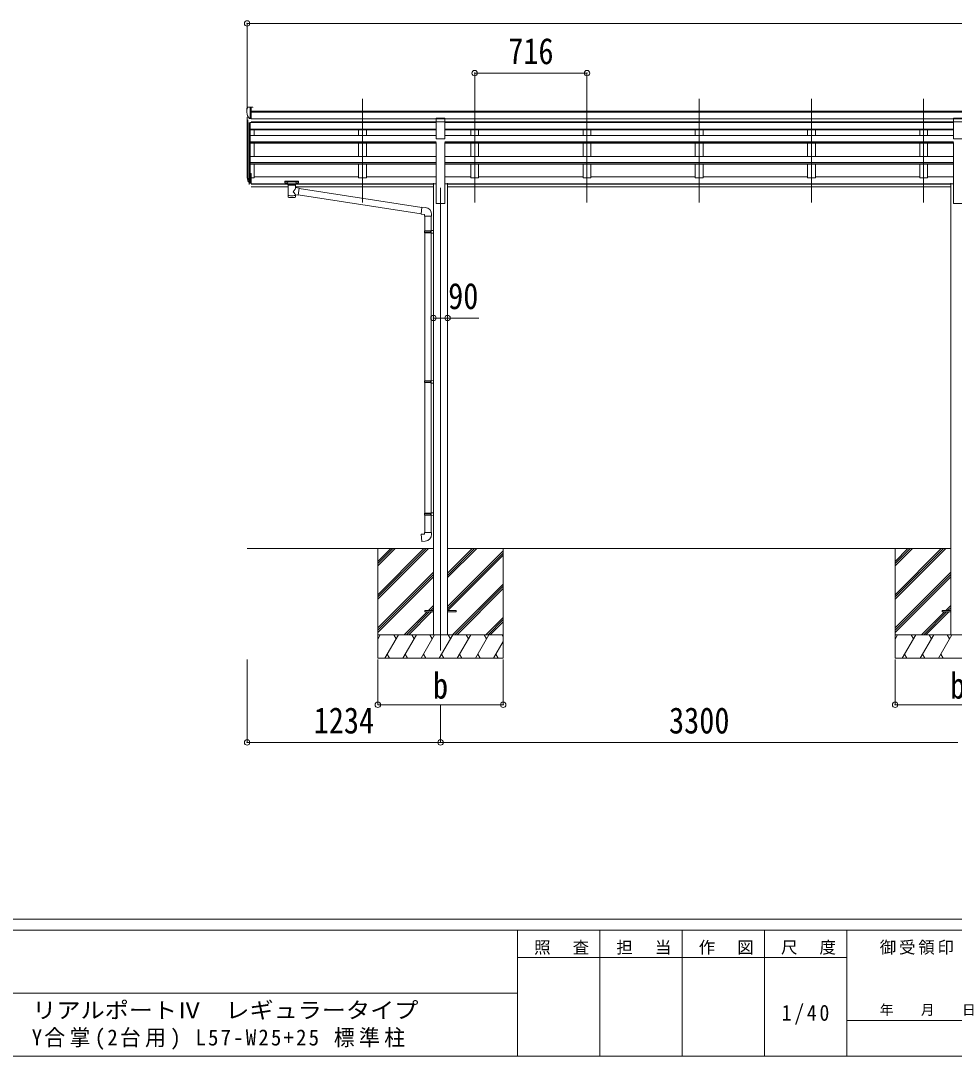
# Model space of a CAD drawing. Units: millimetres at full size. Extents: x -9783 to 33612, y -6828 to 13322.
# Drawn here: x 35 to 5991, y -6828 to -224 of the extents above; entities that cross this region are included whole.
import ezdxf
from ezdxf.enums import TextEntityAlignment as Align

# ---------------------------------------------------------------- set-up
doc = ezdxf.new("R2010")
doc.units = ezdxf.units.MM
doc.header["$LTSCALE"] = 35
doc.header["$PDMODE"] = 32
doc.header["$PDSIZE"] = 35
for name, color, linetype, lineweight in [('0-0_0', 7, 'Continuous', 9), ('0-1_本体', 4, 'Continuous', 9), ('0-2_部品', 7, 'Continuous', 9), ('0-8_PARTS2', 2, 'Continuous', 9), ('0-A_寸法', 6, 'Continuous', 9), ('F-0_240', 7, 'Continuous', 9)]:
    doc.layers.add(name, color=color, linetype=linetype, lineweight=lineweight)
doc.styles.add('ＭＳ ゴシック', font='')
doc.styles.get('ＭＳ ゴシック').set_extended_font_data('MS Gothic')

msp = doc.modelspace()

# ---------------------------------------------------------------- linework, layer by layer
at = {"layer": '0-0_0'}
for p, q in [((1479.81, -3590.31), (2668.61, -3590.31)), ((2313.81, -3590.31), (2313.81, -4290.31)), ((2313.81, -3884.49), (2607.99, -3590.31)), ((2313.81, -3898.63), (2622.13, -3590.31)), ((2313.81, -3912.78), (2636.27, -3590.31)), ((2313.81, -3700.64), (2424.14, -3590.31)), ((2313.81, -3686.5), (2410, -3590.31)), ((2313.81, -3672.36), (2395.85, -3590.31)), ((2759.01, -3775.94), (2944.64, -3590.31)), ((2759.01, -3761.8), (2930.5, -3590.31)), ((2759.01, -3747.66), (2916.35, -3590.31)), ((2759.01, -3590.31), (5968.61, -3590.31)), ((2759.01, -3959.79), (3113.81, -3604.99)), ((2759.01, -3973.93), (3113.81, -3619.14)), ((3113.81, -3590.31), (3113.81, -4290.31)), ((5613.81, -3590.31), (5613.81, -4290.31)), ((5613.81, -3884.49), (5907.99, -3590.31)), ((5613.81, -3898.63), (5922.13, -3590.31)), ((5613.81, -3912.78), (5936.27, -3590.31)), ((5613.81, -3700.64), (5724.14, -3590.31)), ((5613.81, -3686.5), (5710, -3590.31)), ((5613.81, -3672.36), (5695.85, -3590.31)), ((2761.27, -3985.81), (3113.81, -3633.28)), ((2313.81, -4096.62), (2668.61, -3741.83)), ((2313.81, -4110.76), (2668.61, -3755.97)), ((5613.81, -4096.62), (5968.61, -3741.83)), ((5613.81, -4110.76), (5968.61, -3755.97)), ((2313.81, -4124.91), (2668.61, -3770.11)), ((2790.62, -4140.31), (3113.81, -3817.12)), ((5613.81, -4124.91), (5968.61, -3770.11)), ((2804.76, -4140.31), (3113.81, -3831.27)), ((2818.9, -4140.31), (3113.81, -3845.41)), ((2636.75, -3985.81), (2668.61, -3953.96)), ((5936.75, -3985.81), (5968.61, -3953.96)), ((2482.25, -4140.31), (2627.75, -3994.81)), ((2496.39, -4140.31), (2641.89, -3994.81)), ((2510.53, -4140.31), (2656.03, -3994.81)), ((2650.89, -3985.81), (2668.61, -3968.1)), ((2665.03, -3985.81), (2668.61, -3982.24)), ((5782.25, -4140.31), (5927.75, -3994.81)), ((5796.39, -4140.31), (5941.89, -3994.81)), ((5810.53, -4140.31), (5956.03, -3994.81)), ((5950.89, -3985.81), (5968.61, -3968.1)), ((5965.03, -3985.81), (5968.61, -3982.24)), ((3002.75, -4140.31), (3113.81, -4029.26)), ((3016.89, -4140.31), (3113.81, -4043.4)), ((3031.03, -4140.31), (3113.81, -4057.54)), ((3113.81, -4140.31), (2313.81, -4140.31)), ((2313.81, -4167.82), (2329.69, -4140.31)), ((2358.55, -4290.31), (2445.16, -4140.31)), ((2430.16, -4166.29), (2415.16, -4140.31)), ((2474.02, -4290.31), (2560.63, -4140.31)), ((2545.62, -4166.3), (2530.62, -4140.31)), ((2589.49, -4290.31), (2676.1, -4140.31)), ((2661.1, -4166.3), (2646.09, -4140.31)), ((2704.96, -4290.31), (2791.57, -4140.31)), ((2776.57, -4166.3), (2761.56, -4140.31)), ((2820.43, -4290.31), (2907.04, -4140.31)), ((2892.04, -4166.29), (2877.04, -4140.31)), ((2935.9, -4290.31), (3022.51, -4140.31)), ((2992.51, -4140.31), (3007.51, -4166.29)), ((3107.98, -4140.31), (3113.81, -4150.41)), ((6413.81, -4140.31), (5613.81, -4140.31)), ((5613.81, -4167.82), (5629.69, -4140.31)), ((5658.55, -4290.31), (5745.16, -4140.31)), ((5730.16, -4166.29), (5715.16, -4140.31)), ((5774.02, -4290.31), (5860.63, -4140.31)), ((5845.62, -4166.3), (5830.62, -4140.31)), ((5889.49, -4290.31), (5976.1, -4140.31)), ((5961.1, -4166.3), (5946.09, -4140.31)), ((3051.37, -4290.31), (3113.81, -4182.18)), ((2313.81, -4290.31), (3113.81, -4290.31)), ((2373.55, -4264.33), (2388.55, -4290.31)), ((2489.02, -4264.33), (2504.02, -4290.31)), ((2604.49, -4264.33), (2619.49, -4290.31)), ((2719.96, -4264.33), (2734.96, -4290.31)), ((2835.43, -4264.33), (2850.43, -4290.31)), ((2950.9, -4264.33), (2965.9, -4290.31)), ((3066.37, -4264.33), (3081.37, -4290.31)), ((5613.81, -4290.31), (6413.81, -4290.31)), ((5673.55, -4264.33), (5688.55, -4290.31)), ((5789.02, -4264.33), (5804.02, -4290.31)), ((5904.49, -4264.33), (5919.49, -4290.31))]:
    msp.add_line(p, q, dxfattribs=at)
at = {"layer": '0-1_本体'}
for p, q in [((1479.81, -1227.5), (1479.81, -838.52)), ((1484.09, -857.32), (1484.09, -1250.07)), ((1506.31, -801.76), (7221.31, -801.76)), ((1506.31, -807.11), (7221.31, -807.11)), ((1506.31, -850.64), (7221.31, -850.64)), ((1493.81, -872.67), (1493.81, -1268.07)), ((1499.81, -873.14), (1499.81, -1223.64)), ((2686.31, -873.69), (1499.81, -873.69)), ((1499.81, -915.84), (2686.31, -915.84)), ((1499.81, -917.24), (2686.31, -917.24)), ((1499.81, -921.01), (2686.31, -921.01)), ((1506.31, -868.31), (7221.31, -868.31)), ((2686.31, -870.69), (1506.31, -870.69)), ((1524.81, -873.69), (1524.81, -870.69)), ((1524.81, -957.08), (1524.81, -921.01)), ((2190.81, -870.77), (2190.81, -873.07)), ((2190.81, -921.01), (2190.81, -957.08)), ((2240.81, -870.77), (2240.81, -873.07)), ((2240.81, -921.01), (2240.81, -957.08)), ((5986.31, -870.69), (2741.31, -870.69)), ((5986.31, -873.69), (2741.31, -873.69)), ((5986.31, -915.84), (2741.31, -915.84)), ((5986.31, -917.24), (2741.31, -917.24)), ((5986.31, -921.01), (2741.31, -921.01)), ((2906.81, -870.77), (2906.81, -873.07)), ((2906.81, -921.01), (2906.81, -957.08)), ((2956.81, -870.77), (2956.81, -873.07)), ((2956.81, -921.01), (2956.81, -957.08)), ((3622.81, -870.77), (3622.81, -873.6)), ((3622.81, -921.01), (3622.81, -957.08)), ((3672.81, -870.77), (3672.81, -873.6)), ((3672.81, -921.01), (3672.81, -957.08)), ((4338.81, -870.69), (4338.81, -873.69)), ((4338.81, -921.01), (4338.81, -957.08)), ((4388.81, -870.69), (4388.81, -873.69)), ((4388.81, -921.01), (4388.81, -957.08)), ((5054.81, -870.69), (5054.81, -873.69)), ((5054.81, -921.01), (5054.81, -957.08)), ((5104.81, -870.69), (5104.81, -873.69)), ((5104.81, -921.01), (5104.81, -957.08)), ((5770.81, -870.69), (5770.81, -873.69)), ((5770.81, -921.01), (5770.81, -957.08)), ((5820.81, -870.69), (5820.81, -873.69)), ((5820.81, -921.01), (5820.81, -957.08)), ((1499.81, -957.08), (2686.31, -957.08)), ((5986.31, -957.08), (2741.31, -957.08)), ((1499.81, -997.82), (2686.31, -997.82)), ((1499.81, -999.3), (2686.31, -999.3)), ((1499.81, -1006.1), (2686.31, -1006.1)), ((1524.81, -1089.45), (1524.81, -1006.1)), ((2190.81, -1006.1), (2190.81, -1089.15)), ((2240.81, -1006.1), (2240.81, -1089.15)), ((2686.31, -1390.33), (2686.31, -1002.1)), ((5986.31, -997.82), (2741.31, -997.82)), ((5986.31, -999.3), (2741.31, -999.3)), ((2741.31, -1390.33), (2741.31, -1002.1)), ((5986.31, -1006.1), (2741.31, -1006.1)), ((2906.81, -1006.1), (2906.81, -1089.15)), ((2956.81, -1006.1), (2956.81, -1089.15)), ((3622.81, -1006.1), (3622.81, -1089.15)), ((3672.81, -1006.1), (3672.81, -1089.15)), ((4338.81, -1006.1), (4338.81, -1089.45)), ((4388.81, -1006.1), (4388.81, -1089.45)), ((5054.81, -1006.1), (5054.81, -1089.45)), ((5104.81, -1006.1), (5104.81, -1089.45)), ((5770.81, -1006.1), (5770.81, -1089.45)), ((5820.81, -1006.1), (5820.81, -1089.45)), ((5986.31, -1390.33), (5986.31, -1002.1)), ((1499.81, -1089.45), (2686.31, -1089.45)), ((5986.31, -1089.45), (2741.31, -1089.45)), ((1499.81, -1128.66), (2686.31, -1128.66)), ((1499.81, -1130.13), (2686.31, -1130.13)), ((1499.81, -1139.8), (2686.31, -1139.8)), ((1524.81, -1225.87), (1524.81, -1139.8)), ((2190.81, -1139.62), (2190.81, -1225.87)), ((2240.81, -1139.62), (2240.81, -1225.87)), ((5986.31, -1128.66), (2741.31, -1128.66)), ((5986.31, -1130.13), (2741.31, -1130.13)), ((5986.31, -1139.8), (2741.31, -1139.8)), ((2906.81, -1139.62), (2906.81, -1225.87)), ((2956.81, -1139.62), (2956.81, -1225.87)), ((3622.81, -1139.62), (3622.81, -1225.87)), ((3672.81, -1139.62), (3672.81, -1225.87)), ((4338.81, -1139.62), (4338.81, -1225.87)), ((4388.81, -1139.62), (4388.81, -1225.87)), ((5054.81, -1139.62), (5054.81, -1225.87)), ((5104.81, -1139.62), (5104.81, -1225.87)), ((5770.81, -1139.62), (5770.81, -1225.87)), ((5820.81, -1139.62), (5820.81, -1225.87)), ((1524.81, -1225.85), (1506.31, -1225.85)), ((1524.81, -1221.05), (2190.81, -1221.05)), ((2240.81, -1225.85), (2190.81, -1225.85)), ((2686.31, -1221.05), (2240.81, -1221.05)), ((2906.81, -1221.05), (2741.31, -1221.05)), ((2956.81, -1225.85), (2906.81, -1225.85)), ((2956.81, -1221.05), (3622.81, -1221.05)), ((3672.81, -1225.85), (3622.81, -1225.85)), ((3672.81, -1221.05), (4338.81, -1221.05)), ((4388.81, -1225.85), (4338.81, -1225.85)), ((4388.81, -1221.05), (5054.81, -1221.05)), ((5104.81, -1225.85), (5054.81, -1225.85)), ((5770.81, -1221.05), (5104.81, -1221.05)), ((5820.81, -1225.85), (5770.81, -1225.85)), ((5820.81, -1221.05), (5986.31, -1221.05)), ((2668.61, -1265.35), (1506.31, -1265.35)), ((2668.61, -1266.73), (1506.31, -1266.73)), ((1506.31, -1283.91), (1737.81, -1283.91)), ((2668.61, -1283.91), (1791.81, -1283.91)), ((2668.61, -1260.31), (2668.61, -4140.31)), ((2668.61, -1263.95), (2686.31, -1263.95)), ((2741.31, -1263.95), (2759.01, -1263.95)), ((2759.01, -1260.31), (2759.01, -4140.31)), ((5968.61, -1265.35), (2759.01, -1265.35)), ((5968.61, -1266.73), (2759.01, -1266.73)), ((5968.61, -1283.91), (2759.01, -1283.91)), ((5968.61, -1260.31), (5968.61, -4140.31)), ((5968.61, -1263.95), (5986.31, -1263.95)), ((2686.31, -1390.33), (2741.31, -1390.33)), ((5986.31, -1390.33), (6041.31, -1390.33))]:
    msp.add_line(p, q, dxfattribs=at)
at = {"layer": '0-2_部品'}
for p, q in [((1477.81, -785.02), (1477.81, -785.65)), ((1484.72, -776.22), (1480.65, -782.02)), ((1487.81, -775.65), (1485.47, -775.79)), ((1487.81, -775.65), (1506.31, -775.65)), ((1499.81, -848.63), (1499.81, -775.65)), ((1506.31, -775.65), (1516.31, -775.74)), ((1506.31, -847.63), (1506.31, -775.65)), ((1516.31, -777.25), (1516.31, -775.74)), ((1492.18, -846.82), (1482.91, -830.75)), ((1499.81, -848.63), (1494.6, -848.31)), ((1506.31, -847.63), (1499.81, -847.63)), ((2686.31, -845.89), (2741.31, -845.89)), ((2686.31, -977.59), (2686.31, -845.89)), ((2741.31, -977.59), (2741.31, -845.89)), ((5986.31, -845.89), (6041.31, -845.89)), ((5986.31, -977.59), (5986.31, -845.89)), ((2686.31, -977.59), (2741.31, -977.59)), ((5986.31, -977.59), (6041.31, -977.59)), ((1482.2, -1225.17), (1492.36, -1244.34)), ((1493.37, -1243.09), (1483.62, -1224.67)), ((1484.79, -1242.02), (1492.36, -1259.51)), ((1499.81, -1243.84), (1494.67, -1243.84)), ((1499.81, -1245.84), (1494.96, -1245.84)), ((1499.81, -1199.13), (1499.81, -1261.01)), ((1506.31, -1199.13), (1499.81, -1199.13)), ((1506.31, -1237.44), (1499.81, -1237.44)), ((1506.31, -1242.84), (1499.81, -1242.84)), ((1506.31, -1199.13), (1506.31, -1260.19)), ((1721.31, -1247.28), (1721.31, -1258.04)), ((1721.31, -1247.47), (1721.31, -1249.01)), ((1723.31, -1246.62), (1806.31, -1246.62)), ((1723.31, -1248.8), (1806.31, -1248.8)), ((1808.31, -1247.28), (1808.31, -1258.04)), ((1499.81, -1261.01), (1494.96, -1261.01)), ((1506.31, -1260.19), (1499.81, -1260.19)), ((1723.31, -1258.71), (1737.81, -1258.71)), ((1737.81, -1265.51), (1737.81, -1255.24)), ((1741.91, -1270.01), (1741.89, -1350.3)), ((1787.71, -1287.59), (1787.71, -1270)), ((1812.93, -1291.49), (1787.71, -1287.58)), ((1791.81, -1265.51), (1791.81, -1255.24)), ((1791.81, -1258.71), (1806.31, -1258.71)), ((1812.93, -1291.49), (1805.91, -1336.75)), ((2594.52, -1414.81), (1812.62, -1293.51)), ((1787.72, -1350.3), (1787.71, -1333.68)), ((1787.71, -1333.93), (1805.91, -1336.75)), ((2590.85, -1456.74), (1806.18, -1335.01)), ((2615.53, -1414.63), (2594.69, -1412.8)), ((2654.61, -1445.86), (2654.61, -1446.19)), ((2610.61, -1470.37), (2656.61, -1470.37)), ((2612.61, -1470.37), (2612.61, -1564.37)), ((2654.61, -1470.37), (2654.61, -1561.81)), ((2656.61, -1470.37), (2656.61, -1459.45)), ((2610.61, -1566.37), (2611.61, -1564.37)), ((2610.61, -1566.37), (2654.61, -1566.37)), ((2610.61, -1566.37), (2610.61, -1574.37)), ((2610.61, -1574.37), (2654.61, -1574.37)), ((2610.61, -1574.37), (2611.61, -1576.37)), ((2611.61, -1564.37), (2654.61, -1564.37)), ((2611.61, -1576.37), (2654.61, -1576.37)), ((2612.61, -1576.37), (2612.61, -2520.56)), ((2650.13, -1566.37), (2649.7, -1564.37)), ((2652.61, -1561.87), (2668.61, -1561.4)), ((2652.61, -1563.87), (2652.61, -1561.87)), ((2652.61, -1563.87), (2654.61, -1563.87)), ((2652.61, -1578.87), (2652.61, -1576.87)), ((2652.61, -1578.87), (2668.61, -1579.34)), ((2654.61, -1578.93), (2654.61, -2518)), ((2668.61, -1561.4), (2668.61, -1579.34)), ((2610.61, -2522.56), (2611.61, -2520.56)), ((2610.61, -2522.56), (2654.61, -2522.56)), ((2610.61, -2522.56), (2610.61, -2530.56)), ((2610.61, -2530.56), (2654.61, -2530.56)), ((2610.61, -2530.56), (2611.61, -2532.56)), ((2611.61, -2520.56), (2654.61, -2520.56)), ((2611.61, -2532.56), (2654.61, -2532.56)), ((2612.61, -2532.56), (2612.61, -3365.72)), ((2650.13, -2522.56), (2649.7, -2520.56)), ((2652.61, -2518.06), (2668.61, -2517.59)), ((2652.61, -2520.06), (2652.61, -2518.06)), ((2652.61, -2520.06), (2654.61, -2520.06)), ((2652.61, -2535.06), (2652.61, -2533.06)), ((2652.61, -2535.06), (2668.61, -2535.53)), ((2654.61, -2535.12), (2654.61, -3363.16)), ((2668.61, -2517.59), (2668.61, -2535.53)), ((2610.61, -3367.72), (2611.61, -3365.72)), ((2610.61, -3367.72), (2654.61, -3367.72)), ((2610.61, -3367.72), (2610.61, -3375.72)), ((2611.61, -3365.72), (2654.61, -3365.72)), ((2650.13, -3367.72), (2649.7, -3365.72)), ((2652.61, -3363.22), (2668.61, -3362.75)), ((2652.61, -3365.22), (2652.61, -3363.22)), ((2652.61, -3365.22), (2654.61, -3365.22)), ((2668.61, -3362.75), (2668.61, -3380.69)), ((2610.61, -3375.72), (2654.61, -3375.72)), ((2610.61, -3375.72), (2611.61, -3377.72)), ((2611.61, -3377.72), (2654.61, -3377.72)), ((2612.61, -3377.72), (2612.61, -3487.72)), ((2652.61, -3380.22), (2652.61, -3378.22)), ((2652.61, -3380.22), (2668.61, -3380.69)), ((2654.61, -3380.28), (2654.61, -3487.72)), ((2610.61, -3487.72), (2656.61, -3487.72)), ((2610.61, -3497.72), (2610.61, -3487.72)), ((2656.61, -3487.72), (2656.61, -3498.64))]:
    msp.add_line(p, q, dxfattribs=at)
at = {"layer": '0-2_部品', "color": 4}
for p, q in [((2613.81, -3985.81), (2613.81, -3994.81)), ((2668.61, -3985.81), (2613.81, -3985.81)), ((2668.61, -3994.81), (2613.81, -3994.81)), ((2813.41, -3985.81), (2758.61, -3985.81)), ((5913.81, -3985.81), (5913.81, -3994.81)), ((5968.61, -3985.81), (5913.81, -3985.81)), ((5968.61, -3994.81), (5913.81, -3994.81))]:
    msp.add_line(p, q, dxfattribs=at)
at = {"layer": '0-2_部品'}
for points in [[(1721.31, -1247.28), (1721.35, -1247.09), (1721.43, -1246.95), (1721.53, -1246.86), (1721.63, -1246.8), (1721.75, -1246.75), (1722.04, -1246.69), (1722.53, -1246.64), (1723.07, -1246.62), (1723.31, -1246.62)], [(1806.31, -1246.62), (1806.66, -1246.62), (1807.19, -1246.65), (1807.64, -1246.7), (1807.94, -1246.78), (1808.11, -1246.87), (1808.23, -1247.01), (1808.3, -1247.19), (1808.31, -1247.28)], [(1721.31, -1258.04), (1721.35, -1258.24), (1721.43, -1258.37), (1721.53, -1258.47), (1721.63, -1258.53), (1721.75, -1258.57), (1722.04, -1258.64), (1722.53, -1258.68), (1723.07, -1258.7), (1723.31, -1258.71)], [(1737.85, -1265.46), (1737.82, -1265.81), (1738.07, -1266.77), (1738.59, -1267.65), (1739.39, -1268.49), (1740.51, -1269.29), (1741.91, -1270.01)], [(1787.71, -1270), (1787.94, -1269.91), (1789.3, -1269.17), (1790.41, -1268.33), (1791.17, -1267.46), (1791.63, -1266.56), (1791.8, -1265.67)], [(1806.31, -1258.71), (1806.66, -1258.7), (1807.19, -1258.68), (1807.64, -1258.62), (1807.94, -1258.55), (1808.11, -1258.45), (1808.23, -1258.31), (1808.3, -1258.13), (1808.31, -1258.04)], [(2594.69, -1412.8), (2590.68, -1458.63), (2610.61, -1460.37), (2610.61, -1470.37)], [(2650.13, -1566.37), (2650.13, -1574.37), (2649.7, -1576.37)], [(2652.61, -1576.87), (2654.61, -1576.87), (2654.61, -1563.87)], [(2650.13, -2522.56), (2650.13, -2530.56), (2649.7, -2532.56)], [(2652.61, -2533.06), (2654.61, -2533.06), (2654.61, -2520.06)], [(2650.13, -3367.72), (2650.13, -3375.72), (2649.7, -3377.72)], [(2652.61, -3378.22), (2654.61, -3378.22), (2654.61, -3365.22)], [(2615.53, -3543.46), (2594.69, -3545.29), (2590.68, -3499.46), (2610.61, -3497.72)]]:
    msp.add_lwpolyline(points, dxfattribs=at)
at = {"layer": '0-2_部品', "color": 4}
msp.add_lwpolyline([(2813.41, -3985.81), (2813.41, -3994.81), (2758.61, -3994.81)], dxfattribs=at)
at = {"layer": '0-2_部品'}
for centre, radius, start, end in [((1480.81, -785.02), 3, 93, 180), ((1679.81, -785.65), 202, 180, 192.90261), ((1485.54, -776.79), 1, 93.5, 145), ((1494.78, -845.32), 3, 210, 266.5), ((1568.47, -1203), 89.07, 174.49576, 194.41188), ((1567.76, -1198.72), 88.05, 177.22392, 197.21071), ((1613.03, -1205.94), 133.22, 183.27987, 195.71302), ((1494.96, -1242.84), 3, 210, 270), ((1494.67, -1242.34), 1.5, 210, 270), ((1494.96, -1258.01), 3, 210, 270), ((2611.61, -1459.45), 45, 0, 85), ((2611.61, -3498.64), 45, 275, 0)]:
    msp.add_arc(centre, radius, start, end, dxfattribs=at)
for centre, major_axis, ratio, start_param, end_param in [((1723.31, -1249.01), (2, 0), 0.109601, 1.5707963, 3.1415927), ((1764.81, -1255.24), (27, 0), 0.122176, 6.2831853, 9.424778), ((1806.31, -1249.01), (2, 0), 0.109601, 0, 1.5707963), ((1764.82, -1270.47), (-22.91, 0.42), 0.072511, 0.0008029, 1.5715993), ((1764.82, -1272.09), (-22.91, 0.42), 0.072511, 0.0008029, 1.5715993), ((1764.8, -1270.47), (22.92, 0.42), 0.07247, 4.71158, 6.2823764), ((1764.8, -1272.09), (22.92, 0.42), 0.07247, 4.71158, 6.2823764), ((1764.81, -1314.13), (-22.81, -26.62), 0.234429, 1.6855472, 3.1268519), ((1767.36, -1311.48), (20.32, -22.25), 0.045535, 0.0389954, 1.3075346), ((1775.81, -1265.51), (16, 0), 0.361356, 6.2636979, 6.2831853), ((1764.81, -1350.3), (22.92, 0), 0.101955, 3.1415499, 6.2833984), ((1764.81, -1337.86), (22.91, 0), 0.122865, 3.1415927, 6.2831853)]:
    msp.add_ellipse(centre, major_axis=major_axis, ratio=ratio, start_param=start_param, end_param=end_param, dxfattribs=at)
at = {"layer": '0-8_PARTS2'}
for p, q in [((2215.81, -1384.11), (2215.81, -721.58)), ((2931.81, -1384.11), (2931.81, -721.58)), ((3647.81, -1384.11), (3647.81, -721.58)), ((4363.81, -1384.11), (4363.81, -721.58)), ((5079.81, -1384.11), (5079.81, -721.58)), ((5795.81, -1384.11), (5795.81, -721.58)), ((2713.81, -1290.31), (2713.81, -4240.31))]:
    msp.add_line(p, q, dxfattribs=at)
at = {"layer": '0-A_寸法'}
for p, q in [((1479.81, -241.96), (7247.81, -241.96)), ((1479.81, -241.96), (1479.81, -787.58)), ((2931.81, -558.57), (3647.81, -558.57)), ((2931.81, -558.57), (2931.81, -787.58)), ((3647.81, -558.57), (3647.81, -787.58)), ((2668.61, -2120.5), (2758.61, -2120.5)), ((2758.61, -2120.5), (2958.61, -2120.5)), ((1479.81, -4826.68), (1479.81, -4297.73)), ((2313.81, -4586.7), (2313.81, -4297.73)), ((3113.81, -4586.7), (3113.81, -4297.73)), ((5613.81, -4586.7), (5613.81, -4297.73)), ((2313.81, -4586.7), (3113.81, -4586.7)), ((2713.81, -4826.68), (2713.81, -4586.7)), ((5613.81, -4586.7), (6413.81, -4586.7)), ((1479.81, -4826.68), (2713.81, -4826.68)), ((2713.81, -4826.68), (6013.81, -4826.68))]:
    msp.add_line(p, q, dxfattribs=at)
for p in [(1479.81, -241.96), (2931.81, -558.57), (3647.81, -558.57), (2668.61, -2120.5), (2758.61, -2120.5), (2313.81, -4586.7), (3113.81, -4586.7), (5613.81, -4586.7), (1479.81, -4826.68), (2713.81, -4826.68)]:
    msp.add_point(p, dxfattribs=at)
at = {"layer": 'F-0_240', "color": 5}
for p, q in [((-9783.03, -5953.1), (9396.97, -5953.1)), ((-9783.03, -6023.1), (6285.75, -6023.1)), ((3205.75, -6023.1), (3205.75, -6828.1)), ((3730.75, -6023.1), (3730.75, -6828.1)), ((4255.75, -6023.1), (4255.75, -6828.1)), ((4780.75, -6023.1), (4780.75, -6828.1)), ((5305.75, -6023.1), (5305.75, -6828.1)), ((3205.75, -6198.1), (5305.75, -6198.1)), ((-3969.25, -6425.6), (3205.75, -6425.6)), ((5305.75, -6600.6), (6285.75, -6600.6)), ((-9783.03, -6828.1), (9396.97, -6828.1))]:
    msp.add_line(p, q, dxfattribs=at)

# ---------------------------------------------------------------- texts
at = {"layer": '0-8_PARTS2', "color": 7, "style": 'ＭＳ ゴシック', "width": 0.85}
for s, p in [('716', (3145.43, -551.57)), ('90', (2762.36, -2113.5)), ('1234', (1904.31, -4819.68)), ('3300', (4171.31, -4819.68))]:
    msp.add_text(s, height=166.8, dxfattribs=at).set_placement(p, align=Align.BOTTOM_LEFT)
at = {"layer": '0-A_寸法', "color": 7, "style": 'ＭＳ ゴシック', "width": 0.85}
for p in [(2665.68, -4597.2), (5965.68, -4597.2)]:
    msp.add_text('b', height=166.8, dxfattribs=at).set_placement(p, align=Align.BOTTOM_LEFT)
at = {"layer": 'F-0_240', "style": 'ＭＳ ゴシック', "width": 1.1}
msp.add_text('リアルポートⅣ\u3000レギュラータイプ', height=102.6, dxfattribs=at).set_placement((109.35, -6616.22), align=Align.BOTTOM_LEFT)
at = {"layer": 'F-0_240', "style": 'ＭＳ ゴシック'}
msp.add_text('年\u3000\u3000月\u3000\u3000日', height=64.15, dxfattribs=at).set_placement((5515.76, -6583.1), align=Align.BOTTOM_LEFT)
at = {"layer": 'F-0_240', "attachment_point": 7, "style": 'ＭＳ ゴシック'}
for s, insert, char_height in [('\\T1.17;照\u3000査', (3310.76, -6180.6), 76.98), ('\\T1.17;担\u3000当', (3835.76, -6180.6), 76.98), ('\\T1.17;作\u3000図', (4360.75, -6180.6), 76.98), ('\\T1.17;尺\u3000度', (4885.76, -6180.6), 76.98), ('\\T1.17;御受領印', (5515.75, -6180.6), 76.98), ('\\T1.28;\\W0.9;1/40', (4890.13, -6626.85), 102.6), ('\\T1.21;\\W0.95;Y合掌(2台用)\\~L57-W25+25\\~標準柱', (105.77, -6786.55), 102.6)]:
    msp.add_mtext(s, dxfattribs=dict(at, insert=insert, char_height=char_height))

doc.saveas('drawing.dxf')
